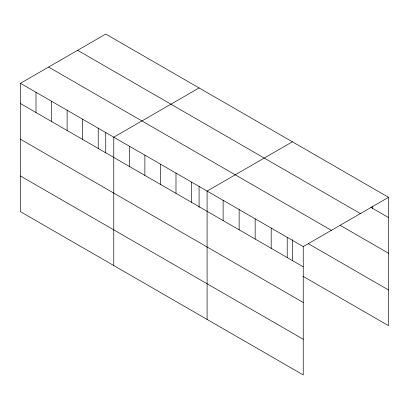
<?xml version="1.0" encoding="UTF-8"?>
<svg xmlns="http://www.w3.org/2000/svg" width="409" height="409" viewBox="0 0 409 409"><rect width="100%" height="100%" fill="white"/><g stroke="black" fill="none" stroke-linecap="round" stroke-linejoin="round"><path stroke-width="0.61" d="M20.45 83.313L303.243 246.581L303.243 374.941L20.45 211.673L20.45 83.313L105.757 34.059L388.55 197.327L388.55 325.687L302.9 276.239M199.081 87.94L113.774 137.189L113.774 265.548M292.399 141.816L207.092 191.069L207.092 319.429M303.243 246.581L388.55 197.327M370.866 207.358L388.55 217.568M77.608 50.312L360.401 213.58M340.477 225.492L388.55 253.248M48.599 67.061L331.392 230.328M308.427 243.749L388.55 290.007M20.45 103.549L303.243 266.816M20.45 139.229L303.243 302.496M20.45 175.993L303.243 339.26M372.527 206.417L372.527 208.314M292.399 239.592L292.399 260.62M287.215 237.327L287.215 257.568M271.193 228.079L271.193 248.314M255.165 218.825L255.165 239.06M239.142 209.572L239.142 229.812M223.12 200.323L223.12 220.558M199.081 186.351L199.081 207.378M191.54 182.087L191.54 202.327M175.988 173.109L175.988 193.345M160.43 164.132L160.43 184.367M144.878 155.149L144.878 175.389M129.326 146.171L129.326 166.407M105.757 132.475L105.757 152.864M98.216 128.211L98.216 148.447M82.664 119.229L82.664 139.469M67.112 110.251L67.112 130.486M51.56 101.274L51.56 121.509M36.002 92.291L36.002 112.531"/></g></svg>
